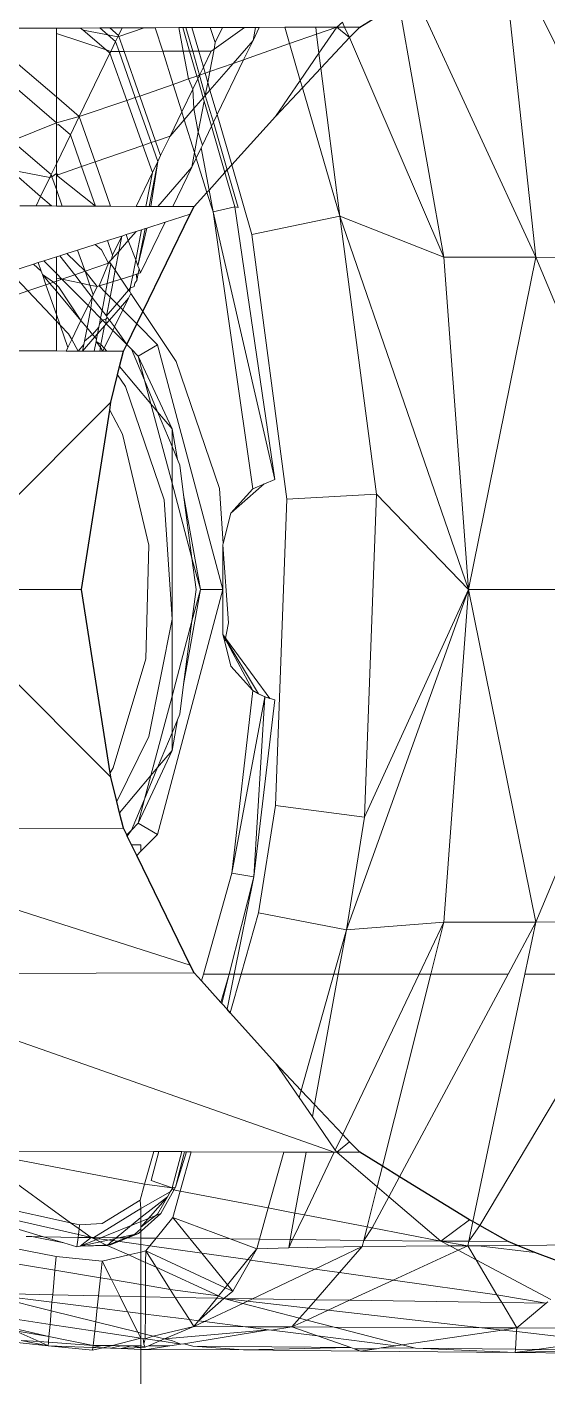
# Model space of a CAD drawing. Header units: metres. Extents: x 6.9 to 88.2, y -7.2 to 15.9.
# Drawn here: x 33.45511 to 33.46671, y 11.39813 to 11.42825 of the extents above; entities that cross this region are included whole.
import ezdxf

# ---------------------------------------------------------------- set-up
doc = ezdxf.new("R2010")
doc.units = ezdxf.units.M
doc.layers.get('0').update_dxf_attribs({"lineweight": 9})
doc.layers.add('walls', color=6, linetype='Continuous')

# ---------------------------------------------------------------- blocks, each defined once
blk = doc.blocks.new('secondfloor')
for p, q in [((33.466464, 11.423109), (33.465698, 11.430153)), ((33.46575, 11.430182), (33.469242, 11.423105)), ((33.463753, 11.428992), (33.466464, 11.423109)), ((33.464408, 11.423114), (33.463407, 11.428779)), ((33.457721, 11.428228), (33.457973, 11.428229)), ((33.457973, 11.428229), (33.4585, 11.428231)), ((33.457973, 11.428229), (33.458137, 11.427703)), ((33.458597, 11.427705), (33.4585, 11.428231)), ((33.4585, 11.428231), (33.458586, 11.428231)), ((33.458738, 11.427705), (33.458586, 11.428231)), ((33.458586, 11.428231), (33.458655, 11.428231)), ((33.458655, 11.428231), (33.458787, 11.428232)), ((33.458655, 11.428231), (33.458808, 11.427705)), ((33.458787, 11.428232), (33.459193, 11.428233)), ((33.45894, 11.427706), (33.458787, 11.428232)), ((33.459193, 11.428233), (33.459472, 11.428234)), ((33.459193, 11.428233), (33.45931, 11.4279)), ((33.459961, 11.428236), (33.459283, 11.427753)), ((33.45931, 11.4279), (33.459472, 11.428234)), ((33.459472, 11.428234), (33.459961, 11.428236)), ((33.459961, 11.428236), (33.460206, 11.428236)), ((33.460291, 11.428237), (33.460152, 11.427947)), ((33.460206, 11.428236), (33.460152, 11.427947)), ((33.460206, 11.428236), (33.460291, 11.428237)), ((33.460291, 11.428237), (33.460861, 11.428239)), ((33.460861, 11.428239), (33.46155, 11.428241)), ((33.460861, 11.428239), (33.460967, 11.427875)), ((33.46155, 11.428241), (33.462019, 11.428243)), ((33.46155, 11.428241), (33.46157, 11.428085)), ((33.462019, 11.428243), (33.46157, 11.428085)), ((33.462019, 11.428243), (33.461623, 11.427665)), ((33.462149, 11.428353), (33.462019, 11.428243)), ((33.462306, 11.428012), (33.462019, 11.428243)), ((33.462019, 11.428243), (33.462196, 11.428243)), ((33.462149, 11.428353), (33.462196, 11.428243)), ((33.462196, 11.428243), (33.462537, 11.428244)), ((33.462196, 11.428243), (33.462306, 11.428012)), ((33.453877, 11.428215), (33.455767, 11.428221)), ((33.456307, 11.428223), (33.455767, 11.428221)), ((33.455767, 11.428221), (33.455767, 11.428101)), ((33.456875, 11.427733), (33.455767, 11.428101)), ((33.455767, 11.428101), (33.455767, 11.426685)), ((33.456307, 11.428223), (33.456735, 11.428224)), ((33.456307, 11.428223), (33.45636, 11.428177)), ((33.456914, 11.42807), (33.45636, 11.428177)), ((33.45636, 11.428177), (33.456875, 11.427733)), ((33.456735, 11.428224), (33.456955, 11.428225)), ((33.456735, 11.428224), (33.456914, 11.42807)), ((33.457136, 11.428027), (33.456914, 11.42807)), ((33.456914, 11.42807), (33.457085, 11.427923)), ((33.456955, 11.428225), (33.457232, 11.428226)), ((33.456955, 11.428225), (33.45715, 11.428057)), ((33.457136, 11.428027), (33.457085, 11.427923)), ((33.457721, 11.428228), (33.457136, 11.428027)), ((33.45715, 11.428057), (33.457136, 11.428027)), ((33.457232, 11.428226), (33.45715, 11.428057)), ((33.45715, 11.428057), (33.457275, 11.4277)), ((33.457232, 11.428226), (33.457721, 11.428228)), ((33.460152, 11.427947), (33.459707, 11.427434)), ((33.459943, 11.427517), (33.460152, 11.427947)), ((33.46157, 11.428085), (33.460967, 11.427875)), ((33.46157, 11.428085), (33.461623, 11.427665)), ((33.462306, 11.428012), (33.464408, 11.423114)), ((33.453922, 11.427698), (33.455767, 11.426109)), ((33.456959, 11.427661), (33.456276, 11.426247)), ((33.456977, 11.427699), (33.456875, 11.427733)), ((33.456875, 11.427733), (33.456959, 11.427661)), ((33.456977, 11.427699), (33.456959, 11.427661)), ((33.456959, 11.427661), (33.457336, 11.426605)), ((33.457085, 11.427923), (33.456977, 11.427699)), ((33.457164, 11.4277), (33.456977, 11.427699)), ((33.457085, 11.427923), (33.457164, 11.4277)), ((33.457275, 11.4277), (33.457164, 11.4277)), ((33.457164, 11.4277), (33.457525, 11.426671)), ((33.458137, 11.427703), (33.457275, 11.4277)), ((33.457275, 11.4277), (33.457625, 11.426706)), ((33.458597, 11.427705), (33.458137, 11.427703)), ((33.458137, 11.427703), (33.458369, 11.426966)), ((33.458738, 11.427705), (33.458597, 11.427705)), ((33.458712, 11.427086), (33.458597, 11.427705)), ((33.458808, 11.427705), (33.458738, 11.427705)), ((33.458899, 11.427151), (33.458738, 11.427705)), ((33.45894, 11.427706), (33.458808, 11.427705)), ((33.458808, 11.427705), (33.458959, 11.427172)), ((33.459217, 11.427707), (33.45894, 11.427706)), ((33.459044, 11.427349), (33.45894, 11.427706)), ((33.459217, 11.427707), (33.459044, 11.427349)), ((33.459283, 11.427753), (33.459188, 11.427252)), ((33.459283, 11.427753), (33.459217, 11.427707)), ((33.459283, 11.427753), (33.45931, 11.4279)), ((33.460967, 11.427875), (33.459943, 11.427517)), ((33.460967, 11.427875), (33.461205, 11.427055)), ((33.461623, 11.427665), (33.461205, 11.427055)), ((33.461623, 11.427665), (33.461666, 11.427329)), ((33.454715, 11.427591), (33.455767, 11.426685)), ((33.459044, 11.427349), (33.458959, 11.427172)), ((33.459083, 11.427216), (33.459044, 11.427349)), ((33.459707, 11.427434), (33.459188, 11.427252)), ((33.459707, 11.427434), (33.459192, 11.42684)), ((33.459351, 11.426291), (33.459943, 11.427517)), ((33.459943, 11.427517), (33.459707, 11.427434)), ((33.461666, 11.427329), (33.462085, 11.424027)), ((33.458712, 11.427086), (33.458369, 11.426966)), ((33.458899, 11.427151), (33.458712, 11.427086)), ((33.458808, 11.426861), (33.458712, 11.427086)), ((33.458918, 11.427088), (33.458808, 11.426861)), ((33.458959, 11.427172), (33.458899, 11.427151)), ((33.458918, 11.427088), (33.458899, 11.427151)), ((33.458959, 11.427172), (33.458918, 11.427088)), ((33.459041, 11.426665), (33.458918, 11.427088)), ((33.459083, 11.427216), (33.458959, 11.427172)), ((33.458959, 11.427172), (33.459087, 11.426719)), ((33.459188, 11.427252), (33.459083, 11.427216)), ((33.459142, 11.427011), (33.459083, 11.427216)), ((33.459188, 11.427252), (33.459142, 11.427011)), ((33.461205, 11.427055), (33.460656, 11.426253)), ((33.461205, 11.427055), (33.461253, 11.42689)), ((33.458369, 11.426966), (33.457625, 11.426706)), ((33.458369, 11.426966), (33.458562, 11.426351)), ((33.458808, 11.426861), (33.458562, 11.426351)), ((33.458834, 11.426426), (33.458808, 11.426861)), ((33.459142, 11.427011), (33.459087, 11.426719)), ((33.459192, 11.42684), (33.459087, 11.426719)), ((33.459192, 11.42684), (33.459142, 11.427011)), ((33.459351, 11.426291), (33.459192, 11.42684)), ((33.461253, 11.42689), (33.462085, 11.424027)), ((33.455767, 11.426685), (33.456276, 11.426247)), ((33.455767, 11.426685), (33.455767, 11.426109)), ((33.457336, 11.426605), (33.456276, 11.426247)), ((33.457525, 11.426671), (33.457336, 11.426605)), ((33.457336, 11.426605), (33.457694, 11.425603)), ((33.457625, 11.426706), (33.457525, 11.426671)), ((33.457525, 11.426671), (33.457878, 11.425666)), ((33.457625, 11.426706), (33.457978, 11.4257)), ((33.458834, 11.426426), (33.458616, 11.426175)), ((33.459041, 11.426665), (33.458834, 11.426426)), ((33.458932, 11.425897), (33.458834, 11.426426)), ((33.459063, 11.42659), (33.458932, 11.425897)), ((33.459087, 11.426719), (33.459041, 11.426665)), ((33.459041, 11.426665), (33.459063, 11.42659)), ((33.459225, 11.426031), (33.459063, 11.42659)), ((33.459087, 11.426719), (33.459268, 11.42612)), ((33.456276, 11.426247), (33.455767, 11.426109)), ((33.456276, 11.426247), (33.456079, 11.42584)), ((33.456276, 11.426247), (33.45663, 11.425236)), ((33.458562, 11.426351), (33.458301, 11.425811)), ((33.458616, 11.426175), (33.458301, 11.425811)), ((33.458562, 11.426351), (33.458616, 11.426175)), ((33.458616, 11.426175), (33.458846, 11.425443)), ((33.459268, 11.42612), (33.459351, 11.426291)), ((33.459678, 11.425168), (33.459351, 11.426291)), ((33.455767, 11.426109), (33.454773, 11.425708)), ((33.455767, 11.426109), (33.455767, 11.426056)), ((33.455767, 11.426056), (33.455811, 11.426071)), ((33.455767, 11.426056), (33.455767, 11.425195)), ((33.456079, 11.42584), (33.455767, 11.425195)), ((33.455811, 11.426071), (33.456079, 11.42584)), ((33.456079, 11.42584), (33.456328, 11.425133)), ((33.458932, 11.425897), (33.458846, 11.425443)), ((33.459022, 11.42561), (33.458932, 11.425897)), ((33.459022, 11.42561), (33.459225, 11.426031)), ((33.459225, 11.426031), (33.459268, 11.42612)), ((33.459525, 11.424999), (33.459225, 11.426031)), ((33.459268, 11.42612), (33.459577, 11.425057)), ((33.454773, 11.425708), (33.45565, 11.424953)), ((33.457694, 11.425603), (33.45663, 11.425236)), ((33.457878, 11.425666), (33.457694, 11.425603)), ((33.457694, 11.425603), (33.457909, 11.425001)), ((33.457978, 11.4257), (33.457878, 11.425666)), ((33.457878, 11.425666), (33.458026, 11.425244)), ((33.458301, 11.425811), (33.457978, 11.4257)), ((33.457978, 11.4257), (33.458091, 11.425377)), ((33.458301, 11.425811), (33.458091, 11.425377)), ((33.458884, 11.425323), (33.458995, 11.425554)), ((33.458995, 11.425554), (33.459022, 11.42561)), ((33.459171, 11.424606), (33.458995, 11.425554)), ((33.45663, 11.425236), (33.456328, 11.425133)), ((33.45663, 11.425236), (33.456976, 11.424247)), ((33.458026, 11.425244), (33.457837, 11.424244)), ((33.458026, 11.425244), (33.457876, 11.424243)), ((33.457909, 11.425001), (33.458026, 11.425244)), ((33.458026, 11.425244), (33.458091, 11.425377)), ((33.458846, 11.425443), (33.458784, 11.425119)), ((33.458784, 11.425119), (33.458884, 11.425323)), ((33.458846, 11.425443), (33.458884, 11.425323)), ((33.458884, 11.425323), (33.459124, 11.424555)), ((33.455414, 11.424463), (33.454732, 11.425059)), ((33.455619, 11.424889), (33.454732, 11.425059)), ((33.45565, 11.424953), (33.455619, 11.424889)), ((33.455767, 11.425195), (33.45565, 11.424953)), ((33.45565, 11.424953), (33.455667, 11.424905)), ((33.455767, 11.42498), (33.455667, 11.424905)), ((33.455767, 11.425195), (33.455767, 11.42498)), ((33.455767, 11.42498), (33.455767, 11.424939)), ((33.455801, 11.424951), (33.455767, 11.42498)), ((33.455767, 11.424939), (33.456639, 11.424249)), ((33.455767, 11.424939), (33.455767, 11.424619)), ((33.456328, 11.425133), (33.455801, 11.424951)), ((33.456328, 11.425133), (33.456639, 11.424249)), ((33.457544, 11.424245), (33.457909, 11.425001)), ((33.457909, 11.425001), (33.45776, 11.424244)), ((33.458784, 11.425119), (33.458026, 11.424243)), ((33.458784, 11.425119), (33.458361, 11.424241)), ((33.459748, 11.424234), (33.459525, 11.424999)), ((33.459577, 11.425057), (33.459821, 11.424217)), ((33.460129, 11.423616), (33.459678, 11.425168)), ((33.455619, 11.424889), (33.455414, 11.424463)), ((33.455667, 11.424905), (33.455619, 11.424889)), ((33.455667, 11.424905), (33.455767, 11.424619)), ((33.455767, 11.424619), (33.455767, 11.424252)), ((33.455767, 11.424619), (33.455896, 11.424252)), ((33.455414, 11.424463), (33.455312, 11.424254)), ((33.455654, 11.424253), (33.455414, 11.424463)), ((33.459124, 11.424555), (33.45926, 11.424123)), ((33.45926, 11.424123), (33.459171, 11.424606)), ((33.455312, 11.424254), (33.454949, 11.424256)), ((33.455654, 11.424253), (33.455312, 11.424254)), ((33.455767, 11.424252), (33.455654, 11.424253)), ((33.455896, 11.424252), (33.455767, 11.424252)), ((33.456639, 11.424249), (33.455896, 11.424252)), ((33.456976, 11.424247), (33.456639, 11.424249)), ((33.457544, 11.424245), (33.456976, 11.424247)), ((33.45776, 11.424244), (33.457544, 11.424245)), ((33.457837, 11.424244), (33.45776, 11.424244)), ((33.457876, 11.424243), (33.457837, 11.424244)), ((33.458026, 11.424243), (33.457876, 11.424243)), ((33.458361, 11.424241), (33.458026, 11.424243)), ((33.458748, 11.424069), (33.458192, 11.423892)), ((33.45884, 11.424239), (33.458361, 11.424241)), ((33.459748, 11.424234), (33.45926, 11.424123)), ((33.46015, 11.417943), (33.45926, 11.424123)), ((33.460638, 11.418155), (33.45926, 11.424123)), ((33.460638, 11.418155), (33.459748, 11.424234)), ((33.459748, 11.424234), (33.459821, 11.424217)), ((33.462085, 11.424027), (33.460129, 11.423616)), ((33.46496, 11.415695), (33.462085, 11.424027)), ((33.462085, 11.424027), (33.462903, 11.417822)), ((33.464408, 11.423114), (33.462085, 11.424027)), ((33.457662, 11.423723), (33.457535, 11.423051)), ((33.457662, 11.423723), (33.457544, 11.423685)), ((33.457785, 11.423762), (33.457586, 11.422916)), ((33.457744, 11.423749), (33.457586, 11.422916)), ((33.457645, 11.422761), (33.458192, 11.423892)), ((33.457744, 11.423749), (33.457662, 11.423723)), ((33.457785, 11.423762), (33.457744, 11.423749)), ((33.458192, 11.423892), (33.457785, 11.423762)), ((33.456905, 11.423482), (33.456634, 11.423395)), ((33.457224, 11.423583), (33.456905, 11.423482)), ((33.456905, 11.423482), (33.457019, 11.423158)), ((33.457019, 11.423158), (33.457224, 11.423583)), ((33.457224, 11.423583), (33.457158, 11.42324)), ((33.45737, 11.423484), (33.457158, 11.42324)), ((33.45732, 11.423614), (33.457224, 11.423583)), ((33.457544, 11.423685), (33.45732, 11.423614)), ((33.45732, 11.423614), (33.45737, 11.423484)), ((33.457544, 11.423685), (33.45737, 11.423484)), ((33.45737, 11.423484), (33.457535, 11.423051)), ((33.460129, 11.423616), (33.460907, 11.417715)), ((33.455767, 11.423119), (33.455485, 11.423029)), ((33.455846, 11.423144), (33.455767, 11.423119)), ((33.455767, 11.423119), (33.455767, 11.422744)), ((33.456002, 11.423194), (33.455846, 11.423144)), ((33.455846, 11.423144), (33.456174, 11.422717)), ((33.45624, 11.423269), (33.456002, 11.423194)), ((33.456002, 11.423194), (33.456405, 11.422797)), ((33.456634, 11.423395), (33.45624, 11.423269)), ((33.45624, 11.423269), (33.456405, 11.422797)), ((33.456772, 11.423275), (33.456634, 11.423395)), ((33.456932, 11.422979), (33.456772, 11.423275)), ((33.457158, 11.42324), (33.456999, 11.423056)), ((33.457019, 11.423158), (33.456999, 11.423056)), ((33.457158, 11.42324), (33.457078, 11.422819)), ((33.46496, 11.415695), (33.464408, 11.423114)), ((33.464408, 11.423114), (33.466464, 11.423109)), ((33.455259, 11.422956), (33.454725, 11.422786)), ((33.455362, 11.422989), (33.455259, 11.422956)), ((33.455427, 11.422803), (33.455259, 11.422956)), ((33.455485, 11.423029), (33.455362, 11.422989)), ((33.455362, 11.422989), (33.455427, 11.422803)), ((33.455485, 11.423029), (33.455767, 11.422744)), ((33.456932, 11.422979), (33.456405, 11.422797)), ((33.45672, 11.422469), (33.456932, 11.422979)), ((33.456981, 11.422962), (33.456899, 11.422525)), ((33.456948, 11.423012), (33.456932, 11.422979)), ((33.456981, 11.422962), (33.456932, 11.422979)), ((33.456999, 11.423056), (33.456948, 11.423012)), ((33.456948, 11.423012), (33.456981, 11.422962)), ((33.457078, 11.422819), (33.456981, 11.422962)), ((33.457078, 11.422819), (33.457029, 11.422566)), ((33.457209, 11.422623), (33.457078, 11.422819)), ((33.457535, 11.423051), (33.457469, 11.422706)), ((33.457535, 11.423051), (33.457586, 11.422916)), ((33.457586, 11.422916), (33.457612, 11.422848)), ((33.457612, 11.422848), (33.457593, 11.422744)), ((33.457612, 11.422848), (33.457645, 11.422761)), ((33.466464, 11.423109), (33.46496, 11.415695)), ((33.466464, 11.423109), (33.46955, 11.415695)), ((33.469242, 11.423105), (33.466464, 11.423109)), ((33.45513, 11.422357), (33.454725, 11.422786)), ((33.455455, 11.422723), (33.455427, 11.422803)), ((33.455455, 11.422723), (33.455534, 11.422496)), ((33.45562, 11.422526), (33.455455, 11.422723)), ((33.4557, 11.422554), (33.455455, 11.422723)), ((33.45562, 11.422526), (33.455534, 11.422496)), ((33.4557, 11.422554), (33.45562, 11.422526)), ((33.455767, 11.422351), (33.45562, 11.422526)), ((33.455767, 11.422577), (33.4557, 11.422554)), ((33.455767, 11.422493), (33.4557, 11.422554)), ((33.455767, 11.422744), (33.455887, 11.422618)), ((33.455767, 11.422744), (33.455767, 11.422643)), ((33.455887, 11.422618), (33.455767, 11.422643)), ((33.455767, 11.422643), (33.455767, 11.422577)), ((33.455887, 11.422618), (33.455767, 11.422577)), ((33.455767, 11.422577), (33.455767, 11.422493)), ((33.456174, 11.422717), (33.455887, 11.422618)), ((33.455887, 11.422618), (33.456474, 11.422031)), ((33.456318, 11.42253), (33.455887, 11.422618)), ((33.456405, 11.422797), (33.456174, 11.422717)), ((33.456174, 11.422717), (33.456318, 11.42253)), ((33.456512, 11.42249), (33.456318, 11.42253)), ((33.456318, 11.42253), (33.456561, 11.422212)), ((33.456405, 11.422797), (33.456512, 11.42249)), ((33.456405, 11.422797), (33.456679, 11.422456)), ((33.456899, 11.422525), (33.45672, 11.422469)), ((33.456899, 11.422525), (33.456861, 11.422327)), ((33.457029, 11.422566), (33.456899, 11.422525)), ((33.457029, 11.422566), (33.456963, 11.422223)), ((33.457209, 11.422623), (33.457029, 11.422566)), ((33.457469, 11.422706), (33.457209, 11.422623)), ((33.457375, 11.422375), (33.457209, 11.422623)), ((33.457469, 11.422706), (33.457415, 11.422421)), ((33.457551, 11.422731), (33.457469, 11.422706)), ((33.457514, 11.422535), (33.4575, 11.42246)), ((33.457564, 11.422593), (33.457514, 11.422535)), ((33.457593, 11.422744), (33.457551, 11.422731)), ((33.457551, 11.422731), (33.457564, 11.422593)), ((33.457593, 11.422744), (33.457564, 11.422593)), ((33.457645, 11.422761), (33.457593, 11.422744)), ((33.45513, 11.422357), (33.454539, 11.422153)), ((33.455534, 11.422496), (33.45513, 11.422357)), ((33.455767, 11.421683), (33.45513, 11.422357)), ((33.455534, 11.422496), (33.455767, 11.42183)), ((33.455824, 11.422441), (33.455767, 11.422493)), ((33.455767, 11.422493), (33.455767, 11.422351)), ((33.455767, 11.422351), (33.455767, 11.42183)), ((33.456314, 11.421699), (33.455767, 11.422351)), ((33.456314, 11.421699), (33.455824, 11.422441)), ((33.456474, 11.422031), (33.456561, 11.422212)), ((33.456679, 11.422456), (33.456512, 11.42249)), ((33.456512, 11.42249), (33.456589, 11.42227)), ((33.456561, 11.422212), (33.456533, 11.421971)), ((33.456561, 11.422212), (33.456589, 11.42227)), ((33.456561, 11.422212), (33.456784, 11.421922)), ((33.456589, 11.42227), (33.456679, 11.422456)), ((33.45672, 11.422469), (33.456679, 11.422456)), ((33.45672, 11.422469), (33.456861, 11.422327)), ((33.456861, 11.422327), (33.456784, 11.421922)), ((33.456861, 11.422327), (33.456963, 11.422223)), ((33.456963, 11.422223), (33.456884, 11.421806)), ((33.456963, 11.422223), (33.457113, 11.422072)), ((33.457375, 11.422375), (33.457113, 11.422072)), ((33.457424, 11.422302), (33.457373, 11.422199)), ((33.457415, 11.422421), (33.457375, 11.422375)), ((33.457401, 11.422346), (33.457375, 11.422375)), ((33.457415, 11.422421), (33.457401, 11.422346)), ((33.457401, 11.422346), (33.457424, 11.422302)), ((33.4575, 11.42246), (33.457415, 11.422421)), ((33.457693, 11.421901), (33.457424, 11.422302)), ((33.456314, 11.421699), (33.456474, 11.422031)), ((33.456533, 11.421971), (33.45645, 11.421537)), ((33.456474, 11.422031), (33.456533, 11.421971)), ((33.456533, 11.421971), (33.456752, 11.42175)), ((33.456784, 11.421922), (33.456752, 11.42175)), ((33.456784, 11.421922), (33.456884, 11.421806)), ((33.457113, 11.422072), (33.456884, 11.421806)), ((33.457194, 11.421991), (33.456949, 11.421708)), ((33.457247, 11.421937), (33.457064, 11.421558)), ((33.457113, 11.422072), (33.457194, 11.421991)), ((33.457373, 11.422199), (33.457194, 11.421991)), ((33.457194, 11.421991), (33.457247, 11.421937)), ((33.457373, 11.422199), (33.457247, 11.421937)), ((33.457247, 11.421937), (33.457558, 11.421623)), ((33.455767, 11.42183), (33.455767, 11.421683)), ((33.455767, 11.42183), (33.455849, 11.421597)), ((33.455767, 11.421683), (33.455767, 11.421019)), ((33.455849, 11.421597), (33.455767, 11.421683)), ((33.456107, 11.421272), (33.456314, 11.421699)), ((33.45645, 11.421537), (33.456314, 11.421699)), ((33.456728, 11.421627), (33.456714, 11.421552)), ((33.456752, 11.42175), (33.456728, 11.421627)), ((33.456796, 11.421705), (33.456728, 11.421627)), ((33.456752, 11.42175), (33.456796, 11.421705)), ((33.456869, 11.421731), (33.456796, 11.421705)), ((33.456796, 11.421705), (33.456877, 11.421624)), ((33.456877, 11.421624), (33.456841, 11.421583)), ((33.456902, 11.421769), (33.456869, 11.421731)), ((33.456869, 11.421731), (33.456877, 11.421624)), ((33.456949, 11.421708), (33.456877, 11.421624)), ((33.456877, 11.421624), (33.457024, 11.421476)), ((33.456884, 11.421806), (33.456902, 11.421769)), ((33.456902, 11.421769), (33.456949, 11.421708)), ((33.456949, 11.421708), (33.457064, 11.421558)), ((33.457558, 11.421623), (33.458022, 11.421155)), ((33.45844, 11.420785), (33.457693, 11.421901)), ((33.455849, 11.421597), (33.456023, 11.421098)), ((33.456035, 11.421399), (33.455849, 11.421597)), ((33.456107, 11.421272), (33.456035, 11.421399)), ((33.456623, 11.421331), (33.45635, 11.421016)), ((33.45645, 11.421537), (33.456393, 11.421239)), ((33.456574, 11.42139), (33.456393, 11.421239)), ((33.456574, 11.42139), (33.45645, 11.421537)), ((33.456714, 11.421552), (33.456574, 11.42139)), ((33.456623, 11.421331), (33.456574, 11.42139)), ((33.456686, 11.421404), (33.456623, 11.421331)), ((33.456663, 11.421283), (33.456623, 11.421331)), ((33.456686, 11.421404), (33.456663, 11.421283)), ((33.456841, 11.421583), (33.456686, 11.421404)), ((33.456714, 11.421552), (33.456686, 11.421404)), ((33.456841, 11.421583), (33.456761, 11.421166)), ((33.457024, 11.421476), (33.456833, 11.42108)), ((33.457064, 11.421558), (33.457024, 11.421476)), ((33.457024, 11.421476), (33.457334, 11.421163)), ((33.457064, 11.421558), (33.457334, 11.421163)), ((33.454934, 11.421023), (33.455767, 11.421019)), ((33.455767, 11.421019), (33.455984, 11.421018)), ((33.456023, 11.421098), (33.455984, 11.421018)), ((33.456251, 11.421017), (33.455984, 11.421018)), ((33.456023, 11.421098), (33.456107, 11.421272)), ((33.456251, 11.421017), (33.456107, 11.421272)), ((33.456379, 11.421164), (33.456251, 11.421017)), ((33.456251, 11.421017), (33.45635, 11.421016)), ((33.456379, 11.421164), (33.45635, 11.421016)), ((33.45635, 11.421016), (33.456612, 11.421015)), ((33.456393, 11.421239), (33.456379, 11.421164)), ((33.456653, 11.421231), (33.456612, 11.421015)), ((33.456612, 11.421015), (33.456732, 11.421015)), ((33.456663, 11.421283), (33.456653, 11.421231)), ((33.456747, 11.421093), (33.456653, 11.421231)), ((33.456761, 11.421166), (33.456653, 11.421231)), ((33.456747, 11.421093), (33.456732, 11.421015)), ((33.456732, 11.421015), (33.456801, 11.421014)), ((33.456761, 11.421166), (33.456747, 11.421093)), ((33.456801, 11.421014), (33.456747, 11.421093)), ((33.456833, 11.42108), (33.456761, 11.421166)), ((33.456833, 11.42108), (33.456801, 11.421014)), ((33.456801, 11.421014), (33.456889, 11.421014)), ((33.456889, 11.421014), (33.456833, 11.42108)), ((33.456889, 11.421014), (33.45726, 11.421012)), ((33.457334, 11.421163), (33.457444, 11.421062)), ((33.457444, 11.421062), (33.457733, 11.420365)), ((33.457444, 11.421062), (33.457589, 11.420906)), ((33.458022, 11.421155), (33.457589, 11.420906)), ((33.458022, 11.421155), (33.459477, 11.415695)), ((33.457589, 11.420906), (33.458345, 11.419279)), ((33.457589, 11.420906), (33.457733, 11.420365)), ((33.459407, 11.417948), (33.45844, 11.420785)), ((33.457308, 11.420225), (33.457132, 11.420487)), ((33.457872, 11.419842), (33.457177, 11.42067)), ((33.458169, 11.4177), (33.457308, 11.420225)), ((33.457733, 11.420365), (33.457872, 11.419842)), ((33.457733, 11.420365), (33.458025, 11.41966)), ((33.456984, 11.419877), (33.452807, 11.415695)), ((33.458025, 11.41966), (33.457872, 11.419842)), ((33.457872, 11.419842), (33.458345, 11.418067)), ((33.457243, 11.419163), (33.456955, 11.419696)), ((33.458345, 11.419279), (33.458025, 11.41966)), ((33.458025, 11.41966), (33.458345, 11.418888)), ((33.458345, 11.419279), (33.458465, 11.418598)), ((33.458345, 11.418888), (33.458345, 11.419279)), ((33.457831, 11.416691), (33.457243, 11.419163)), ((33.458345, 11.418067), (33.458345, 11.418888)), ((33.458345, 11.418888), (33.458465, 11.418598)), ((33.458465, 11.418598), (33.458517, 11.418473)), ((33.458517, 11.418473), (33.458604, 11.417808)), ((33.458346, 11.415038), (33.458345, 11.418067)), ((33.458345, 11.418067), (33.45879, 11.416395)), ((33.460403, 11.418053), (33.459659, 11.417403)), ((33.460638, 11.418155), (33.46015, 11.417943)), ((33.458346, 11.415038), (33.458169, 11.4177)), ((33.458604, 11.417808), (33.458977, 11.415695)), ((33.458604, 11.417808), (33.45879, 11.416395)), ((33.459489, 11.416722), (33.459407, 11.417948)), ((33.459659, 11.417403), (33.46015, 11.417943)), ((33.460907, 11.417715), (33.460653, 11.410877)), ((33.460907, 11.417715), (33.462903, 11.417822)), ((33.462903, 11.417822), (33.462636, 11.410623)), ((33.46496, 11.415695), (33.462903, 11.417822)), ((33.459489, 11.416722), (33.459659, 11.417403)), ((33.457759, 11.414152), (33.457831, 11.416691)), ((33.459482, 11.416695), (33.459477, 11.415695)), ((33.459482, 11.416695), (33.459489, 11.416722)), ((33.459606, 11.414957), (33.459482, 11.416695)), ((33.45879, 11.416395), (33.458883, 11.415695)), ((33.45879, 11.416395), (33.458977, 11.415695)), ((33.456984, 11.411512), (33.452807, 11.415695)), ((33.456323, 11.415695), (33.452807, 11.415695)), ((33.459477, 11.415695), (33.458022, 11.410235)), ((33.458977, 11.415695), (33.458605, 11.413583)), ((33.458883, 11.415695), (33.45879, 11.414994)), ((33.458977, 11.415695), (33.45879, 11.414994)), ((33.459477, 11.415695), (33.458977, 11.415695)), ((33.459477, 11.415695), (33.459482, 11.414695)), ((33.462234, 11.408109), (33.46496, 11.415695)), ((33.462636, 11.410623), (33.46496, 11.415695)), ((33.464408, 11.408276), (33.46496, 11.415695)), ((33.46496, 11.415695), (33.46955, 11.415695)), ((33.466464, 11.408281), (33.46496, 11.415695)), ((33.46955, 11.415695), (33.466464, 11.408281)), ((33.457829, 11.412421), (33.458346, 11.415038)), ((33.458345, 11.413322), (33.458346, 11.415038)), ((33.45879, 11.414994), (33.458345, 11.413322)), ((33.45879, 11.414994), (33.458605, 11.413583)), ((33.459482, 11.414695), (33.459522, 11.414532)), ((33.46015, 11.413447), (33.459482, 11.414695)), ((33.459482, 11.414695), (33.460276, 11.413371)), ((33.459482, 11.414695), (33.46053, 11.413265)), ((33.459522, 11.414532), (33.459606, 11.414957)), ((33.459522, 11.414532), (33.459659, 11.413987)), ((33.457032, 11.411717), (33.457759, 11.414152)), ((33.459659, 11.413987), (33.46015, 11.413447)), ((33.458605, 11.413583), (33.458517, 11.412917)), ((33.458345, 11.413322), (33.457872, 11.411547)), ((33.458345, 11.412502), (33.458345, 11.413322)), ((33.46015, 11.413447), (33.459679, 11.40937)), ((33.460413, 11.413307), (33.459679, 11.40937)), ((33.46015, 11.413447), (33.460276, 11.413371)), ((33.460413, 11.413307), (33.460171, 11.409286)), ((33.460638, 11.413235), (33.460171, 11.409286)), ((33.460276, 11.413371), (33.460413, 11.413307)), ((33.460439, 11.413298), (33.460276, 11.413371)), ((33.460413, 11.413307), (33.460638, 11.413235)), ((33.46053, 11.413265), (33.460439, 11.413298)), ((33.458517, 11.412917), (33.458465, 11.412792)), ((33.458465, 11.412792), (33.458345, 11.412111)), ((33.458465, 11.412792), (33.458345, 11.412502)), ((33.457116, 11.410971), (33.457829, 11.412421)), ((33.458345, 11.412502), (33.458025, 11.411729)), ((33.458345, 11.412111), (33.458345, 11.412502)), ((33.458345, 11.412111), (33.457589, 11.410484)), ((33.458025, 11.411729), (33.458345, 11.412111)), ((33.456968, 11.411612), (33.457032, 11.411717)), ((33.458025, 11.411729), (33.457733, 11.411024)), ((33.457872, 11.411547), (33.458025, 11.411729)), ((33.457177, 11.410719), (33.457872, 11.411547)), ((33.457872, 11.411547), (33.457733, 11.411024)), ((33.457733, 11.411024), (33.457445, 11.410328)), ((33.457733, 11.411024), (33.457589, 11.410484)), ((33.460653, 11.410877), (33.460271, 11.408485)), ((33.462636, 11.410623), (33.460653, 11.410877)), ((33.457589, 11.410484), (33.457445, 11.410328)), ((33.457589, 11.410484), (33.458022, 11.410235)), ((33.462636, 11.410623), (33.462234, 11.408109)), ((33.45726, 11.410377), (33.449273, 11.410342)), ((33.458748, 11.40732), (33.449273, 11.410342)), ((33.457445, 11.410328), (33.457334, 11.410226)), ((33.457445, 11.410328), (33.457346, 11.4102)), ((33.458022, 11.410235), (33.457651, 11.40986)), ((33.457651, 11.410004), (33.457442, 11.410004)), ((33.457651, 11.40986), (33.457558, 11.409766)), ((33.457651, 11.410004), (33.457651, 11.40986)), ((33.459047, 11.407115), (33.459679, 11.40937)), ((33.460171, 11.409286), (33.459623, 11.407115)), ((33.459679, 11.40937), (33.460171, 11.409286)), ((33.460171, 11.409286), (33.459732, 11.407115)), ((33.460271, 11.408485), (33.459886, 11.407115)), ((33.460271, 11.408485), (33.462234, 11.408109)), ((33.462234, 11.408109), (33.461955, 11.407115)), ((33.462054, 11.407115), (33.462234, 11.408109)), ((33.462234, 11.408109), (33.464408, 11.408276)), ((33.464408, 11.408276), (33.463855, 11.407115)), ((33.464408, 11.408276), (33.464116, 11.407115)), ((33.466464, 11.408281), (33.464408, 11.408276)), ((33.466464, 11.408281), (33.46584, 11.407115)), ((33.466464, 11.408281), (33.466218, 11.407115)), ((33.469242, 11.408285), (33.466464, 11.408281)), ((33.450672, 11.407116), (33.45884, 11.40715)), ((33.450672, 11.407116), (33.461964, 11.403147)), ((33.459047, 11.407115), (33.459005, 11.406967)), ((33.459047, 11.407115), (33.459623, 11.407115)), ((33.459623, 11.407115), (33.459437, 11.406488)), ((33.459623, 11.407115), (33.459459, 11.406464)), ((33.459732, 11.407115), (33.459574, 11.406336)), ((33.459623, 11.407115), (33.459732, 11.407115)), ((33.459886, 11.407115), (33.459645, 11.406258)), ((33.459732, 11.407115), (33.459886, 11.407115)), ((33.459886, 11.407115), (33.461955, 11.407115)), ((33.461955, 11.407115), (33.461227, 11.404527)), ((33.461527, 11.404208), (33.462054, 11.407115)), ((33.461955, 11.407115), (33.462054, 11.407115)), ((33.462054, 11.407115), (33.463855, 11.407115)), ((33.463855, 11.407115), (33.462152, 11.403541)), ((33.464116, 11.407115), (33.46304, 11.402836)), ((33.46584, 11.407115), (33.463423, 11.4026)), ((33.463855, 11.407115), (33.464116, 11.407115)), ((33.464116, 11.407115), (33.46584, 11.407115)), ((33.466218, 11.407115), (33.465056, 11.4016)), ((33.468546, 11.407115), (33.465211, 11.401512)), ((33.466218, 11.407115), (33.468546, 11.407115)), ((33.460656, 11.405136), (33.461183, 11.404368)), ((33.461227, 11.404527), (33.461183, 11.404368)), ((33.461183, 11.404368), (33.461478, 11.403937)), ((33.461478, 11.403937), (33.461527, 11.404208)), ((33.461478, 11.403937), (33.461986, 11.403194)), ((33.462152, 11.403541), (33.461986, 11.403194)), ((33.462306, 11.403377), (33.462019, 11.403147)), ((33.453877, 11.403175), (33.456084, 11.401574)), ((33.457937, 11.403161), (33.453877, 11.403175)), ((33.457733, 11.402433), (33.453877, 11.403175)), ((33.457937, 11.403161), (33.457733, 11.402433)), ((33.45788, 11.402518), (33.458049, 11.40316)), ((33.458049, 11.40316), (33.457937, 11.403161)), ((33.458563, 11.403159), (33.458049, 11.40316)), ((33.458563, 11.403159), (33.458351, 11.402352)), ((33.458625, 11.403158), (33.458426, 11.402369)), ((33.458672, 11.403158), (33.458426, 11.402369)), ((33.458773, 11.403158), (33.458527, 11.402281)), ((33.458625, 11.403158), (33.458563, 11.403159)), ((33.458672, 11.403158), (33.458625, 11.403158)), ((33.458773, 11.403158), (33.458672, 11.403158)), ((33.460841, 11.403151), (33.458773, 11.403158)), ((33.460841, 11.403151), (33.46049, 11.401903)), ((33.461335, 11.403149), (33.460841, 11.403151)), ((33.461088, 11.401788), (33.461335, 11.403149)), ((33.461964, 11.403147), (33.461298, 11.401748)), ((33.461964, 11.403147), (33.461335, 11.403149)), ((33.461964, 11.403147), (33.462019, 11.403147)), ((33.461986, 11.403194), (33.462019, 11.403147)), ((33.462537, 11.403146), (33.462019, 11.403147)), ((33.462924, 11.402375), (33.462019, 11.403147)), ((33.450003, 11.402905), (33.456084, 11.401574)), ((33.46304, 11.402836), (33.462924, 11.402375)), ((33.457634, 11.402079), (33.457733, 11.402433)), ((33.458351, 11.402352), (33.457733, 11.402433)), ((33.458351, 11.402352), (33.45788, 11.402518)), ((33.458426, 11.402369), (33.458099, 11.401782)), ((33.458341, 11.402316), (33.458351, 11.402352)), ((33.458351, 11.402352), (33.458426, 11.402369)), ((33.458375, 11.40231), (33.458351, 11.402352)), ((33.462924, 11.402375), (33.462698, 11.401479)), ((33.463184, 11.402153), (33.462924, 11.402375)), ((33.463423, 11.4026), (33.463184, 11.402153)), ((33.452338, 11.402202), (33.455475, 11.401259)), ((33.456258, 11.401308), (33.452338, 11.402202)), ((33.457634, 11.402079), (33.45679, 11.401555)), ((33.457651, 11.40189), (33.457634, 11.402079)), ((33.458301, 11.402262), (33.457651, 11.40189)), ((33.458241, 11.402155), (33.457651, 11.401472)), ((33.458241, 11.402155), (33.457651, 11.401689)), ((33.458241, 11.402155), (33.458022, 11.401763)), ((33.458301, 11.402262), (33.458241, 11.402155)), ((33.458341, 11.402316), (33.458301, 11.402262)), ((33.458527, 11.402281), (33.45836, 11.401688)), ((33.458527, 11.402281), (33.458375, 11.40231)), ((33.46049, 11.401903), (33.458527, 11.402281)), ((33.463184, 11.402153), (33.462811, 11.401457)), ((33.464344, 11.401163), (33.463184, 11.402153)), ((33.458099, 11.401782), (33.456293, 11.401051)), ((33.457651, 11.40189), (33.456604, 11.401243)), ((33.458099, 11.401782), (33.457596, 11.401337)), ((33.457651, 11.401689), (33.457651, 11.40189)), ((33.457651, 11.401472), (33.458022, 11.401763)), ((33.46049, 11.401903), (33.460294, 11.401205)), ((33.461088, 11.401788), (33.46049, 11.401903)), ((33.460981, 11.401198), (33.461088, 11.401788)), ((33.461298, 11.401748), (33.461035, 11.401197)), ((33.461298, 11.401748), (33.461088, 11.401788)), ((33.462698, 11.401479), (33.461298, 11.401748)), ((33.456084, 11.401574), (33.456285, 11.40153)), ((33.456084, 11.401574), (33.456274, 11.401436)), ((33.456274, 11.401436), (33.456258, 11.401308)), ((33.456285, 11.40153), (33.456274, 11.401436)), ((33.456274, 11.401436), (33.456539, 11.401244)), ((33.45679, 11.401555), (33.456285, 11.40153)), ((33.457651, 11.401689), (33.457098, 11.401238)), ((33.457651, 11.401436), (33.457518, 11.401319)), ((33.457651, 11.401472), (33.457651, 11.401689)), ((33.457651, 11.401472), (33.457651, 11.401436)), ((33.457651, 11.401232), (33.457651, 11.401436)), ((33.457988, 11.401229), (33.45836, 11.401688)), ((33.45836, 11.401688), (33.459642, 11.401211)), ((33.458742, 11.401221), (33.45836, 11.401688)), ((33.462698, 11.401479), (33.462623, 11.40118)), ((33.462811, 11.401457), (33.462623, 11.40118)), ((33.462811, 11.401457), (33.462698, 11.401479)), ((33.464344, 11.401163), (33.462811, 11.401457)), ((33.464982, 11.401642), (33.464344, 11.401163)), ((33.465056, 11.4016), (33.464963, 11.401159)), ((33.465211, 11.401512), (33.464963, 11.401159)), ((33.455732, 11.400515), (33.450873, 11.401327)), ((33.453343, 11.40129), (33.455759, 11.40082)), ((33.455091, 11.401265), (33.455218, 11.401263)), ((33.455218, 11.401263), (33.45593, 11.401122)), ((33.455218, 11.401263), (33.455475, 11.401259)), ((33.455475, 11.401259), (33.45593, 11.401122)), ((33.455475, 11.401259), (33.456251, 11.401248)), ((33.456225, 11.401034), (33.456251, 11.401248)), ((33.456258, 11.401308), (33.456251, 11.401248)), ((33.456251, 11.401248), (33.456539, 11.401244)), ((33.456539, 11.401244), (33.456258, 11.401308)), ((33.457596, 11.401337), (33.456293, 11.401051)), ((33.456539, 11.401244), (33.456293, 11.401051)), ((33.456539, 11.401244), (33.456577, 11.401226)), ((33.456604, 11.401243), (33.456539, 11.401244)), ((33.456577, 11.401226), (33.456604, 11.401243)), ((33.456577, 11.401226), (33.456896, 11.401066)), ((33.457025, 11.401175), (33.456577, 11.401226)), ((33.456604, 11.401243), (33.457098, 11.401238)), ((33.457025, 11.401175), (33.456896, 11.401066)), ((33.456896, 11.401066), (33.457129, 11.40116)), ((33.457596, 11.401337), (33.456974, 11.401083)), ((33.457098, 11.401238), (33.457025, 11.401175)), ((33.457129, 11.40116), (33.457025, 11.401175)), ((33.457098, 11.401238), (33.457314, 11.401236)), ((33.457129, 11.40116), (33.457314, 11.401236)), ((33.457651, 11.401087), (33.457129, 11.40116)), ((33.457314, 11.401236), (33.457518, 11.401319)), ((33.457314, 11.401236), (33.457651, 11.401232)), ((33.457651, 11.401232), (33.457988, 11.401229)), ((33.457651, 11.401087), (33.457651, 11.401232)), ((33.457851, 11.401059), (33.457988, 11.401229)), ((33.457988, 11.401229), (33.458742, 11.401221)), ((33.459007, 11.400896), (33.458742, 11.401221)), ((33.458742, 11.401221), (33.459642, 11.401211)), ((33.459642, 11.401211), (33.460234, 11.400992)), ((33.459642, 11.401211), (33.460294, 11.401205)), ((33.460294, 11.401205), (33.460234, 11.400992)), ((33.460294, 11.401205), (33.460981, 11.401198)), ((33.460948, 11.401015), (33.460981, 11.401198)), ((33.461035, 11.401197), (33.460948, 11.401015)), ((33.460981, 11.401198), (33.461035, 11.401197)), ((33.461035, 11.401197), (33.462623, 11.40118)), ((33.462623, 11.40118), (33.462588, 11.40104)), ((33.462623, 11.40118), (33.464344, 11.401163)), ((33.464942, 11.40106), (33.464344, 11.401163)), ((33.464344, 11.401163), (33.464963, 11.401159)), ((33.464344, 11.401163), (33.464545, 11.401056)), ((33.464942, 11.40106), (33.464963, 11.401159)), ((33.464963, 11.401159), (33.465846, 11.401153)), ((33.45593, 11.401122), (33.456225, 11.401034)), ((33.456225, 11.401034), (33.456293, 11.401051)), ((33.456974, 11.401083), (33.456293, 11.401051)), ((33.456896, 11.401066), (33.456293, 11.401051)), ((33.45679, 11.400718), (33.457384, 11.400856)), ((33.456896, 11.401066), (33.457384, 11.400856)), ((33.457384, 11.400856), (33.457651, 11.400919)), ((33.457384, 11.400856), (33.457651, 11.400734)), ((33.457851, 11.401059), (33.457651, 11.401087)), ((33.457651, 11.400919), (33.457651, 11.401087)), ((33.457651, 11.400919), (33.457758, 11.400944)), ((33.457651, 11.400734), (33.457651, 11.400919)), ((33.457758, 11.400944), (33.457757, 11.400686)), ((33.457758, 11.400944), (33.457851, 11.401059)), ((33.459532, 11.400123), (33.457758, 11.400944)), ((33.457758, 11.400944), (33.45799, 11.400579)), ((33.459007, 11.400896), (33.457851, 11.401059)), ((33.459585, 11.400189), (33.459007, 11.400896)), ((33.460039, 11.40075), (33.459007, 11.400896)), ((33.460039, 11.40075), (33.460234, 11.400992)), ((33.460234, 11.400992), (33.460094, 11.400742)), ((33.460948, 11.401015), (33.460234, 11.400992)), ((33.462588, 11.40104), (33.460948, 11.401015)), ((33.461534, 11.400539), (33.462588, 11.40104)), ((33.462082, 11.400462), (33.462588, 11.40104)), ((33.462588, 11.40104), (33.464545, 11.401056)), ((33.464726, 11.40096), (33.463281, 11.400293)), ((33.464545, 11.401056), (33.464942, 11.40106)), ((33.464545, 11.401056), (33.464726, 11.40096)), ((33.464942, 11.40106), (33.464726, 11.40096)), ((33.464726, 11.40096), (33.465128, 11.400747)), ((33.464942, 11.40106), (33.465185, 11.401062)), ((33.465128, 11.400747), (33.464942, 11.40106)), ((33.465185, 11.401062), (33.466054, 11.401068)), ((33.466442, 11.40091), (33.465185, 11.401062)), ((33.466054, 11.401068), (33.46826, 11.401086)), ((33.455759, 11.40082), (33.455732, 11.400515)), ((33.455759, 11.40082), (33.45679, 11.400718)), ((33.45679, 11.400718), (33.456749, 11.400345)), ((33.45679, 11.400718), (33.456996, 11.400304)), ((33.457651, 11.400734), (33.457757, 11.400686)), ((33.457651, 11.400195), (33.457651, 11.400734)), ((33.457757, 11.400686), (33.457754, 11.400178)), ((33.457757, 11.400686), (33.45799, 11.400579)), ((33.45799, 11.400579), (33.458303, 11.400086)), ((33.45799, 11.400579), (33.459384, 11.39994)), ((33.459585, 11.400189), (33.460039, 11.40075)), ((33.460094, 11.400742), (33.459703, 11.400045)), ((33.460094, 11.400742), (33.460039, 11.40075)), ((33.461534, 11.400539), (33.460094, 11.400742)), ((33.460137, 11.399876), (33.461534, 11.400539)), ((33.462082, 11.400462), (33.461534, 11.400539)), ((33.465128, 11.400747), (33.466797, 11.399864)), ((33.465594, 11.399967), (33.465128, 11.400747)), ((33.455732, 11.400515), (33.455683, 11.399967)), ((33.456749, 11.400345), (33.455732, 11.400515)), ((33.456749, 11.400345), (33.456706, 11.399945)), ((33.456996, 11.400304), (33.456749, 11.400345)), ((33.456996, 11.400304), (33.45718, 11.399935)), ((33.457651, 11.400195), (33.456996, 11.400304)), ((33.46155, 11.399855), (33.462082, 11.400462)), ((33.463281, 11.400293), (33.462082, 11.400462)), ((33.463281, 11.400293), (33.462306, 11.399843)), ((33.465594, 11.399967), (33.463281, 11.400293)), ((33.455668, 11.3998), (33.454082, 11.400001)), ((33.454082, 11.400001), (33.455683, 11.399967)), ((33.455651, 11.39961), (33.454082, 11.400001)), ((33.455683, 11.399967), (33.455668, 11.3998)), ((33.455683, 11.399967), (33.456706, 11.399945)), ((33.456706, 11.399945), (33.456676, 11.399672)), ((33.456706, 11.399945), (33.45718, 11.399935)), ((33.45718, 11.399935), (33.457355, 11.399586)), ((33.45718, 11.399935), (33.457651, 11.399925)), ((33.457754, 11.400178), (33.457651, 11.400195)), ((33.457651, 11.399925), (33.457651, 11.400195)), ((33.457651, 11.399549), (33.457651, 11.399925)), ((33.457651, 11.399925), (33.457753, 11.399923)), ((33.457753, 11.399923), (33.457751, 11.399536)), ((33.457754, 11.400178), (33.457753, 11.399923)), ((33.457753, 11.399923), (33.458416, 11.399909)), ((33.458303, 11.400086), (33.457754, 11.400178)), ((33.458303, 11.400086), (33.458416, 11.399909)), ((33.459384, 11.39994), (33.458303, 11.400086)), ((33.459343, 11.399889), (33.459384, 11.39994)), ((33.459384, 11.39994), (33.459532, 11.400123)), ((33.459384, 11.39994), (33.459502, 11.399886)), ((33.459703, 11.400045), (33.459502, 11.399886)), ((33.459532, 11.400123), (33.459585, 11.400189)), ((33.459703, 11.400045), (33.459532, 11.400123)), ((33.459703, 11.400045), (33.459585, 11.400189)), ((33.465699, 11.399792), (33.465594, 11.399967)), ((33.466692, 11.399777), (33.465594, 11.399967)), ((33.455668, 11.3998), (33.455651, 11.39961)), ((33.456676, 11.399672), (33.455668, 11.3998)), ((33.456676, 11.399672), (33.456643, 11.399364)), ((33.457355, 11.399586), (33.456676, 11.399672)), ((33.458416, 11.399909), (33.458732, 11.399412)), ((33.458416, 11.399909), (33.459343, 11.399889)), ((33.458936, 11.399386), (33.459343, 11.399889)), ((33.459502, 11.399886), (33.458936, 11.399386)), ((33.459069, 11.399369), (33.459925, 11.399775)), ((33.459343, 11.399889), (33.459502, 11.399886)), ((33.459502, 11.399886), (33.460137, 11.399876)), ((33.460031, 11.399826), (33.459502, 11.399886)), ((33.459502, 11.399886), (33.459925, 11.399775)), ((33.459925, 11.399775), (33.460031, 11.399826)), ((33.459925, 11.399775), (33.461192, 11.399446)), ((33.460031, 11.399826), (33.460137, 11.399876)), ((33.461389, 11.399671), (33.460031, 11.399826)), ((33.460137, 11.399876), (33.46155, 11.399855)), ((33.461192, 11.399446), (33.461389, 11.399671)), ((33.461826, 11.399622), (33.461353, 11.399404)), ((33.461389, 11.399671), (33.46155, 11.399855)), ((33.461826, 11.399622), (33.461389, 11.399671)), ((33.46155, 11.399855), (33.462306, 11.399843)), ((33.462306, 11.399843), (33.461826, 11.399622)), ((33.465257, 11.399232), (33.461826, 11.399622)), ((33.462306, 11.399843), (33.465699, 11.399792)), ((33.466035, 11.399229), (33.465699, 11.399792)), ((33.465699, 11.399792), (33.466692, 11.399777)), ((33.466035, 11.399229), (33.466692, 11.399777)), ((33.466692, 11.399777), (33.466728, 11.399807)), ((33.454007, 11.399551), (33.455624, 11.399306)), ((33.455651, 11.39961), (33.455624, 11.399306)), ((33.456643, 11.399364), (33.455651, 11.39961)), ((33.456643, 11.399364), (33.45662, 11.399156)), ((33.457582, 11.39913), (33.456643, 11.399364)), ((33.457355, 11.399586), (33.457582, 11.39913)), ((33.457651, 11.399549), (33.457355, 11.399586)), ((33.457651, 11.399113), (33.457651, 11.399549)), ((33.457751, 11.399536), (33.457651, 11.399549)), ((33.457751, 11.399536), (33.457748, 11.399088)), ((33.458732, 11.399412), (33.457751, 11.399536)), ((33.458732, 11.399412), (33.458831, 11.399256)), ((33.458936, 11.399386), (33.458732, 11.399412)), ((33.458936, 11.399386), (33.458831, 11.399256)), ((33.458831, 11.399256), (33.459069, 11.399369)), ((33.459069, 11.399369), (33.458936, 11.399386)), ((33.459988, 11.399252), (33.459069, 11.399369)), ((33.46102, 11.39925), (33.461192, 11.399446)), ((33.461353, 11.399404), (33.46102, 11.39925)), ((33.461192, 11.399446), (33.461353, 11.399404)), ((33.461353, 11.399404), (33.461959, 11.399246)), ((33.454641, 11.39926), (33.4556, 11.399037)), ((33.4556, 11.399037), (33.45485, 11.399164)), ((33.45485, 11.399164), (33.45538, 11.398921)), ((33.4556, 11.399037), (33.455589, 11.398908)), ((33.455624, 11.399306), (33.4556, 11.399037)), ((33.456585, 11.398833), (33.4556, 11.399037)), ((33.455624, 11.399306), (33.45662, 11.399156)), ((33.45662, 11.399156), (33.456585, 11.398833)), ((33.45662, 11.399156), (33.457651, 11.399)), ((33.457582, 11.39913), (33.457651, 11.399)), ((33.457651, 11.399113), (33.457582, 11.39913)), ((33.457651, 11.399), (33.457651, 11.399113)), ((33.457748, 11.399088), (33.457651, 11.399113)), ((33.457748, 11.399088), (33.457748, 11.398985)), ((33.457925, 11.399045), (33.457748, 11.399088)), ((33.457748, 11.398985), (33.457925, 11.399045)), ((33.457925, 11.399045), (33.458831, 11.399256)), ((33.458179, 11.398981), (33.457925, 11.399045)), ((33.458831, 11.399256), (33.458179, 11.398981)), ((33.460495, 11.399188), (33.458179, 11.398981)), ((33.460495, 11.399188), (33.458608, 11.398875)), ((33.458831, 11.399256), (33.459988, 11.399252)), ((33.459988, 11.399252), (33.46102, 11.39925)), ((33.460495, 11.399188), (33.459988, 11.399252)), ((33.460567, 11.399179), (33.460495, 11.399188)), ((33.46102, 11.39925), (33.460567, 11.399179)), ((33.461587, 11.39905), (33.460567, 11.399179)), ((33.461959, 11.399246), (33.46102, 11.39925)), ((33.46102, 11.39925), (33.461587, 11.39905)), ((33.461587, 11.39905), (33.462333, 11.398787)), ((33.463336, 11.398828), (33.461587, 11.39905)), ((33.461959, 11.399246), (33.46348, 11.39885)), ((33.465257, 11.399232), (33.461959, 11.399246)), ((33.46348, 11.39885), (33.46571, 11.39918)), ((33.466035, 11.399229), (33.465257, 11.399232)), ((33.46571, 11.39918), (33.465257, 11.399232)), ((33.46571, 11.39918), (33.466035, 11.399229)), ((33.46603, 11.399144), (33.46571, 11.39918)), ((33.466005, 11.398751), (33.46603, 11.399144)), ((33.46603, 11.399144), (33.466035, 11.399229)), ((33.467836, 11.398939), (33.46603, 11.399144)), ((33.466035, 11.399229), (33.46847, 11.399216)), ((33.45392, 11.39901), (33.455582, 11.398828)), ((33.455582, 11.398828), (33.454982, 11.398945)), ((33.45538, 11.398921), (33.454982, 11.398945)), ((33.455589, 11.398908), (33.45538, 11.398921)), ((33.45538, 11.398921), (33.455582, 11.398828)), ((33.455589, 11.398908), (33.455582, 11.398828)), ((33.455582, 11.398828), (33.456574, 11.39873)), ((33.455582, 11.398828), (33.456581, 11.398791)), ((33.456585, 11.398833), (33.455589, 11.398908)), ((33.456581, 11.398791), (33.456574, 11.39873)), ((33.456574, 11.39873), (33.456802, 11.398783)), ((33.456581, 11.398791), (33.45679, 11.398835)), ((33.456585, 11.398833), (33.456581, 11.398791)), ((33.456802, 11.398783), (33.456581, 11.398791)), ((33.45679, 11.398835), (33.456585, 11.398833)), ((33.45679, 11.398835), (33.457019, 11.398833)), ((33.456802, 11.398783), (33.457019, 11.398833)), ((33.456802, 11.398783), (33.456974, 11.398776)), ((33.457212, 11.39883), (33.456974, 11.398776)), ((33.456974, 11.398776), (33.457212, 11.398768)), ((33.457019, 11.398833), (33.457651, 11.399)), ((33.457019, 11.398833), (33.457212, 11.39883)), ((33.457441, 11.398831), (33.457212, 11.39883)), ((33.457441, 11.398831), (33.457212, 11.398768)), ((33.457651, 11.398794), (33.457212, 11.398768)), ((33.457212, 11.398768), (33.457651, 11.398745)), ((33.457651, 11.398794), (33.457441, 11.398831)), ((33.457651, 11.39883), (33.457441, 11.398831)), ((33.457651, 11.399), (33.4577, 11.398992)), ((33.457651, 11.39883), (33.457651, 11.399)), ((33.457747, 11.3988), (33.457651, 11.39883)), ((33.457651, 11.398794), (33.457651, 11.39883)), ((33.457747, 11.3988), (33.457651, 11.398794)), ((33.457651, 11.398745), (33.457651, 11.398794)), ((33.457651, 11.398745), (33.457785, 11.398747)), ((33.457651, 11.356115), (33.457651, 11.398745)), ((33.4577, 11.398992), (33.457748, 11.398985)), ((33.4577, 11.398992), (33.457715, 11.398863)), ((33.457748, 11.398985), (33.457715, 11.398863)), ((33.457747, 11.3988), (33.457715, 11.398863)), ((33.457817, 11.398829), (33.457747, 11.3988)), ((33.457748, 11.398985), (33.458071, 11.398936)), ((33.457785, 11.398747), (33.458298, 11.398826)), ((33.457785, 11.398747), (33.45994, 11.398737)), ((33.458071, 11.398936), (33.457817, 11.398829)), ((33.458298, 11.398826), (33.457817, 11.398829)), ((33.458179, 11.398981), (33.458071, 11.398936)), ((33.458071, 11.398936), (33.458543, 11.398865)), ((33.458354, 11.398938), (33.458179, 11.398981)), ((33.458298, 11.398826), (33.458543, 11.398865)), ((33.458543, 11.398865), (33.458354, 11.398938)), ((33.458543, 11.398865), (33.458608, 11.398875)), ((33.458608, 11.398875), (33.458813, 11.398824)), ((33.45994, 11.398737), (33.458813, 11.398824)), ((33.458813, 11.398824), (33.462333, 11.398787)), ((33.45994, 11.398737), (33.462333, 11.398787)), ((33.45994, 11.398737), (33.462548, 11.398712)), ((33.462333, 11.398787), (33.462411, 11.39876)), ((33.462411, 11.39876), (33.462904, 11.398764)), ((33.462411, 11.39876), (33.462548, 11.398712)), ((33.462548, 11.398712), (33.462904, 11.398764)), ((33.462904, 11.398764), (33.463012, 11.39878)), ((33.463012, 11.39878), (33.463336, 11.398828)), ((33.463776, 11.398773), (33.463012, 11.39878)), ((33.463336, 11.398828), (33.46348, 11.39885)), ((33.46348, 11.39885), (33.463776, 11.398773)), ((33.463776, 11.398773), (33.466, 11.398677)), ((33.466005, 11.398751), (33.463776, 11.398773)), ((33.466, 11.398677), (33.466005, 11.398751)), ((33.466484, 11.398746), (33.466, 11.398677)), ((33.466, 11.398677), (33.467698, 11.398734)), ((33.466484, 11.398746), (33.466005, 11.398751)), ((33.467836, 11.398939), (33.466484, 11.398746)), ((33.467698, 11.398734), (33.466484, 11.398746)), ((33.466, 11.398677), (33.462548, 11.398712)), ((33.466, 11.398677), (33.469898, 11.398637))]:
    blk.add_line(p, q)
at = {"layer": 'walls'}
for p, q in [((33.462537, 11.428244), (33.463407, 11.428779)), ((33.462306, 11.428012), (33.462537, 11.428244)), ((33.461666, 11.427329), (33.462306, 11.428012)), ((33.461253, 11.42689), (33.461666, 11.427329)), ((33.460656, 11.426253), (33.461253, 11.42689)), ((33.459678, 11.425168), (33.460656, 11.426253)), ((33.459171, 11.424606), (33.459525, 11.424999)), ((33.459525, 11.424999), (33.459577, 11.425057)), ((33.459577, 11.425057), (33.459678, 11.425168)), ((33.45884, 11.424239), (33.459124, 11.424555)), ((33.459124, 11.424555), (33.459171, 11.424606)), ((33.457693, 11.421901), (33.458748, 11.424069)), ((33.458748, 11.424069), (33.45884, 11.424239)), ((33.457334, 11.421163), (33.457558, 11.421623)), ((33.457558, 11.421623), (33.457693, 11.421901)), ((33.457177, 11.42067), (33.45726, 11.421012)), ((33.45726, 11.421012), (33.457334, 11.421163)), ((33.456984, 11.419877), (33.457132, 11.420487)), ((33.457132, 11.420487), (33.457177, 11.42067)), ((33.456955, 11.419696), (33.456984, 11.419877)), ((33.456323, 11.415695), (33.456955, 11.419696)), ((33.456968, 11.411612), (33.456323, 11.415695)), ((33.456984, 11.411512), (33.456968, 11.411612)), ((33.457116, 11.410971), (33.456984, 11.411512)), ((33.457177, 11.410719), (33.457116, 11.410971)), ((33.45726, 11.410377), (33.457177, 11.410719)), ((33.457334, 11.410226), (33.45726, 11.410377)), ((33.457346, 11.4102), (33.457334, 11.410226)), ((33.457442, 11.410004), (33.457346, 11.4102)), ((33.457558, 11.409766), (33.457442, 11.410004)), ((33.458748, 11.40732), (33.457558, 11.409766)), ((33.45884, 11.40715), (33.458748, 11.40732)), ((33.459005, 11.406967), (33.45884, 11.40715)), ((33.459005, 11.406967), (33.459437, 11.406488)), ((33.459459, 11.406464), (33.459437, 11.406488)), ((33.459574, 11.406336), (33.459459, 11.406464)), ((33.459645, 11.406258), (33.459574, 11.406336)), ((33.460656, 11.405136), (33.459645, 11.406258)), ((33.461227, 11.404527), (33.460656, 11.405136)), ((33.461527, 11.404208), (33.461227, 11.404527)), ((33.462152, 11.403541), (33.461527, 11.404208)), ((33.462306, 11.403377), (33.462152, 11.403541)), ((33.462537, 11.403146), (33.462306, 11.403377)), ((33.46304, 11.402836), (33.462537, 11.403146)), ((33.463423, 11.4026), (33.46304, 11.402836)), ((33.464982, 11.401642), (33.463423, 11.4026)), ((33.465056, 11.4016), (33.464982, 11.401642)), ((33.465211, 11.401512), (33.465056, 11.4016)), ((33.465846, 11.401153), (33.465211, 11.401512)), ((33.466054, 11.401068), (33.465846, 11.401153)), ((33.466442, 11.40091), (33.466054, 11.401068)), ((33.467548, 11.400492), (33.466442, 11.40091))]:
    blk.add_line(p, q, dxfattribs=at)

msp = doc.modelspace()

# ---------------------------------------------------------------- block references
msp.add_blockref('secondfloor', (0, 0))

doc.saveas('drawing.dxf')
